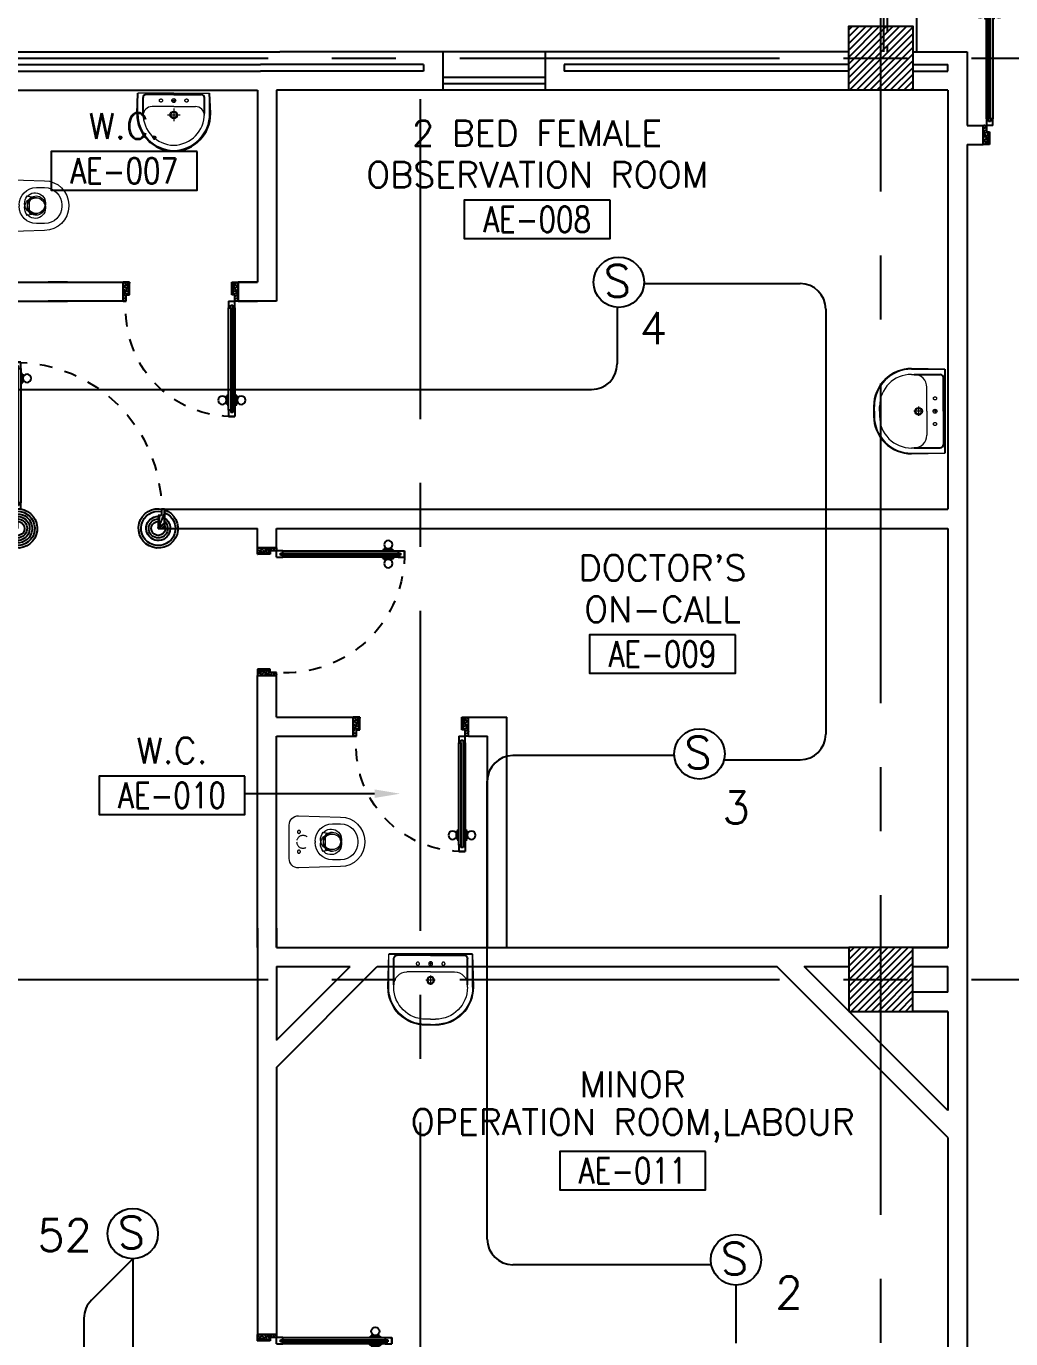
# Model space of a CAD drawing. Extents: x -0.4 to 91.7, y -13.9 to 77.4.
# Drawn here: x 60.96 to 68.66, y 53.86 to 64.12 of the extents above; entities that cross this region are included whole.
import ezdxf
from ezdxf.enums import TextEntityAlignment as Align

# ---------------------------------------------------------------- set-up
doc = ezdxf.new("R2010")
doc.units = 0
doc.header["$MEASUREMENT"] = 0
doc.header["$PDMODE"] = 3
doc.header["$PDSIZE"] = 0.1
for name, pattern in [('CENTERX2', [4, 2.5, -0.5, 0.5, -0.5]), ('DASHED', [0.75, 0.5, -0.25]), ('HIDDEN', [0.375, 0.25, -0.125]), ('HIDDEN2', [0.1875, 0.125, -0.0625])]:
    doc.linetypes.add(name, pattern=pattern)
doc.layers.get('0').update_dxf_attribs({"color": 11, "linetype": 'CONTINUOUS'})
doc.layers.get('DEFPOINTS').update_dxf_attribs({"color": 11, "linetype": 'CONTINUOUS'})
for name, color, linetype in [('AX-DIM', 11, 'CONTINUOUS'), ('AXES', 11, 'CENTERX2'), ('COL', 11, 'CONTINUOUS'), ('DOOR', 11, 'CONTINUOUS'), ('DOOR-DIM', 11, 'CONTINUOUS'), ('E-FIRE', 4, 'CONTINUOUS'), ('E-WIRE', 4, 'CONTINUOUS'), ('FIX', 11, 'CONTINUOUS'), ('HAT', 11, 'CONTINUOUS'), ('INSUL', 11, 'CONTINUOUS'), ('ME-FIX', 11, 'CONTINUOUS'), ('RM-BOX', 11, 'CONTINUOUS'), ('RM-IND', 11, 'CONTINUOUS'), ('RM-NAME', 11, 'CONTINUOUS'), ('RM-NO', 11, 'CONTINUOUS'), ('STR', 11, 'CONTINUOUS'), ('WALL', 11, 'CONTINUOUS'), ('WIN', 11, 'CONTINUOUS')]:
    doc.layers.add(name, color=color, linetype=linetype)
doc.styles.add('ROMANS', font='ROMANS.shx', dxfattribs={"width": 0.6})
doc.dimstyles.new('STANDARD in', dxfattribs={"dimtxt": 0.2, "dimasz": 0.1, "dimexe": 0.07, "dimexo": 0.05, "dimgap": 0.1, "dimtad": 1, "dimdec": 0, "dimlfac": 1000, "dimzin": 0, "dimdsep": 46, "dimtxsty": 'ROMANS', "dimblk": 'ARCHTICK', "dimcen": 0.05, "dimdle": 0.05, "dimclrd": 7, "dimclre": 7, "dimclrt": 2, "dimadec": 0, "dimazin": 0, "dimtfac": 1, "dimtdec": 0, "dimtmove": 2, "dimatfit": 3, "dimldrblk": 'ARCHTICK', "dimfxl": 0, "dimtolj": 1, "dimtzin": 0, "dimarcsym": 0})

# ---------------------------------------------------------------- blocks, each defined once
blk = doc.blocks.new('*X47')
at = {"color": 0}
for p, q in [((80579, 62336), (81044, 62801)), ((80579, 62389), (80991, 62801)), ((80579, 62442), (80938, 62801)), ((80579, 62495), (80885, 62801)), ((80579, 62548), (80832, 62801)), ((80579, 62601), (80779, 62801)), ((80579, 62654), (80726, 62801)), ((80579, 62707), (80673, 62801)), ((80579, 62760), (80620, 62801)), ((80597, 62301), (81079, 62783)), ((80650, 62301), (81079, 62730)), ((80703, 62301), (81079, 62677)), ((80756, 62301), (81079, 62624)), ((80810, 62301), (81079, 62571)), ((80863, 62301), (81079, 62518)), ((80916, 62301), (81079, 62465)), ((80969, 62301), (81079, 62412)), ((81022, 62301), (81079, 62359)), ((81075, 62301), (81079, 62306))]:
    blk.add_line(p, q, dxfattribs=at)
blk = doc.blocks.new('A$C010A25D0')
at = {"layer": 'DOOR', "color": 0, "linetype": 'ByBlock'}
for p, q in [((1000, 2056), (1000, 2031)), ((1000, 2056), (1150, 2056)), ((1150, 2006), (1150, 2056)), ((0, 2031), (0, 1981)), ((0, 1981), (0, 2031)), ((50, 2031), (0, 2031)), ((50, 1981), (0, 1981)), ((30, 2014), (30, 1998)), ((50, 2014), (30, 2014)), ((50, 1998), (30, 1998)), ((50, 2031), (50, 2014)), ((50, 1998), (50, 1981)), ((83, 2031), (83, 2038)), ((173, 2038), (83, 2038)), ((83, 1981), (83, 1974)), ((173, 1974), (83, 1974)), ((95, 2038), (95, 2047)), ((95, 2047), (160, 2047)), ((95, 2038), (160, 2038)), ((95, 1974), (95, 1965)), ((95, 1974), (160, 1974)), ((95, 1965), (160, 1965)), ((160, 2038), (160, 2047)), ((160, 1974), (160, 1965)), ((173, 2031), (173, 2038)), ((173, 1981), (173, 1974)), ((950, 2014), (950, 2031)), ((950, 2031), (1000, 2031)), ((970, 2014), (950, 2014)), ((950, 1981), (950, 1998)), ((950, 1998), (970, 1998)), ((1000, 1981), (950, 1981)), ((970, 1998), (970, 2014)), ((1000, 1981), (1000, 2031)), ((1000, 2031), (1050, 2031)), ((1050, 2031), (1050, 2006)), ((1050, 2006), (1150, 2006)), ((50, 131), (0, 131)), ((0, 131), (0, 81)), ((0, 81), (0, 131)), ((50, 114), (30, 114)), ((30, 98), (30, 114)), ((50, 114), (50, 131)), ((173, 138), (83, 138)), ((83, 131), (83, 138)), ((95, 147), (160, 147)), ((95, 138), (95, 147)), ((95, 138), (160, 138)), ((160, 138), (160, 147)), ((173, 131), (173, 138)), ((1000, 131), (950, 131)), ((950, 131), (950, 114)), ((950, 114), (970, 114)), ((970, 114), (970, 98)), ((1000, 131), (1000, 81)), ((1050, 81), (1050, 106)), ((1050, 106), (1150, 106)), ((1150, 106), (1150, 56)), ((50, 81), (0, 81)), ((50, 98), (30, 98)), ((50, 81), (50, 98)), ((83, 81), (83, 74)), ((173, 74), (83, 74)), ((95, 74), (160, 74)), ((95, 74), (95, 65)), ((95, 65), (160, 65)), ((160, 74), (160, 65)), ((173, 81), (173, 74)), ((970, 98), (950, 98)), ((950, 98), (950, 81)), ((950, 81), (1000, 81)), ((1000, 56), (1000, 81)), ((1000, 81), (1050, 81)), ((1000, 56), (1150, 56))]:
    blk.add_line(p, q, dxfattribs=at)
at = {"layer": 'DOOR', "color": 9, "linetype": 'ByBlock'}
for p, q in [((1150, 2006), (1037, 2056)), ((1150, 2006), (1110, 2056)), ((1150, 2006), (1050, 2019)), ((1150, 106), (1037, 56)), ((1150, 106), (1050, 93)), ((1150, 106), (1110, 56))]:
    blk.add_line(p, q, dxfattribs=at)
at = {"layer": 'DOOR', "linetype": 'ByBlock'}
for p, q in [((950, 2031), (50, 2031)), ((950, 2014), (50, 2014)), ((950, 1998), (50, 1998)), ((50, 1981), (950, 1981)), ((50, 131), (950, 131)), ((950, 114), (50, 114)), ((950, 98), (50, 98)), ((950, 81), (50, 81)), ((1150, 56), (1000, 56))]:
    blk.add_line(p, q, dxfattribs=at)
at = {"layer": 'DOOR', "color": 0, "linetype": 'ByBlock'}
for centre in [(128, 2079), (128, 1932), (128, 179), (128, 32)]:
    blk.add_circle(centre, 32.4, dxfattribs=at)
at = {"layer": 'DOOR', "color": 9, "linetype": 'ByBlock'}
for centre, radius, start, end in [((1150, 2006), 154, 161.1053, 166.2858), ((1150, 2006), 134, 158.1598, 169.28), ((1150, 2006), 114, 154.0838, 167.3774), ((1150, 2006), 94.4, 148.0182, 180), ((1150, 2006), 74.4, 137.7764, 180), ((1150, 2006), 54.4, 113.2074, 180), ((1150, 2006), 34.4, 90, 180), ((1150, 2006), 14.4, 90, 180), ((1150, 106), 94.4, 180, 211.9818), ((1150, 106), 74.4, 180, 222.2236), ((1150, 106), 54.4, 180, 246.7926), ((1150, 106), 34.4, 180, 270), ((1150, 106), 14.4, 180, 270), ((1150, 106), 154, 193.7142, 198.8947), ((1150, 106), 134, 190.72, 201.8402), ((1150, 106), 114, 192.6226, 205.9162)]:
    blk.add_arc(centre, radius, start, end, dxfattribs=at)
at = {"layer": 'DOOR', "linetype": 'HIDDEN', "ltscale": 0.5}
for centre, start, end in [((951, 2006), 178.494, 272.9568), ((951, 106), 87.0432, 181.506)]:
    blk.add_arc(centre, 951, start, end, dxfattribs=at)
at = {"layer": 'WALL'}
blk.add_line((1000, 56), (1150, 56), dxfattribs=at)
blk = doc.blocks.new('*X46')
at = {"color": 0}
for p, q in [((80579, 69548), (81032, 70001)), ((80579, 69601), (80979, 70001)), ((80579, 69654), (80926, 70001)), ((80579, 69707), (80873, 70001)), ((80579, 69760), (80820, 70001)), ((80579, 69814), (80767, 70001)), ((80579, 69867), (80714, 70001)), ((80579, 69920), (80661, 70001)), ((80579, 69973), (80608, 70001)), ((80585, 69501), (81079, 69995)), ((80638, 69501), (81079, 69942)), ((80691, 69501), (81079, 69889)), ((80744, 69501), (81079, 69836)), ((80797, 69501), (81079, 69783)), ((80850, 69501), (81079, 69730)), ((80903, 69501), (81079, 69677)), ((80956, 69501), (81079, 69624)), ((81009, 69501), (81079, 69571)), ((81062, 69501), (81079, 69518))]:
    blk.add_line(p, q, dxfattribs=at)
blk = doc.blocks.new('_ARCHTICK')
at = {"color": 0, "linetype": 'ByBlock', "const_width": 0.15}
blk.add_lwpolyline([(-0.5, -0.5), (0.5, 0.5)], dxfattribs=at)
blk = doc.blocks.new('*D139')
at = {"layer": 'AX-DIM', "color": 7, "lineweight": -2}
for p, q in [((10.951, 63.985), (10.951, 76.183)), ((86.267, 74.743), (86.267, 76.183)), ((10.901, 76.113), (86.317, 76.113))]:
    blk.add_line(p, q, dxfattribs=at)
at = {"layer": 'DEFPOINTS', "color": 0}
for p in [(86.267, 76.113), (86.267, 74.693), (10.951, 63.935)]:
    blk.add_point(p, dxfattribs=at)
at = {"layer": 'AX-DIM', "color": 7, "lineweight": -2, "xscale": 0.1, "yscale": 0.1, "zscale": 0.1, "rotation": 180}
blk.add_blockref('_ARCHTICK', (10.951, 76.113), dxfattribs=at)
at = {"layer": 'AX-DIM', "color": 7, "lineweight": -2, "xscale": 0.1, "yscale": 0.1, "zscale": 0.1}
blk.add_blockref('_ARCHTICK', (86.267, 76.113), dxfattribs=at)
at = {"layer": 'AX-DIM', "color": 2, "insert": (48.609, 76.313), "char_height": 0.2, "attachment_point": 5, "style": 'ROMANS'}
blk.add_mtext('\\A1;75316', dxfattribs=at)
blk = doc.blocks.new('RM1')
at = {"layer": 'RM-BOX'}
blk.add_lwpolyline([(570, -200), (-570, -200), (-570, -500), (570, -500)], close=True, dxfattribs=at)
at = {"layer": 'RM-NAME', "style": 'ROMANS'}
for tag, p in [('ROOMNAME1', (0, 324)), ('ROOMNAME2', (0, 0))]:
    blk.add_attdef(tag, text='', height=200, dxfattribs=at).set_placement(p, align=Align.MIDDLE)
at = {"layer": 'RM-NO', "style": 'ROMANS', "width": 0.8}
blk.add_attdef('ROOMNO', text='', height=200, dxfattribs=at).set_placement((0, -350), align=Align.MIDDLE)
blk = doc.blocks.new('A$C24ED45A6')
at = {"layer": 'DOOR', "color": 0, "linetype": 'ByBlock'}
for p, q in [((925, 1100), (925, 1150)), ((925, 1150), (975, 1150)), ((975, 1150), (925, 1150)), ((975, 1100), (975, 1150)), ((909, 1055), (909, 990)), ((918, 1055), (909, 1055)), ((918, 978), (918, 1068)), ((925, 1068), (918, 1068)), ((918, 1055), (918, 990)), ((942, 1100), (925, 1100)), ((942, 1100), (942, 1120)), ((958, 1120), (942, 1120)), ((958, 1100), (958, 1120)), ((975, 1100), (958, 1100)), ((975, 1068), (982, 1068)), ((982, 978), (982, 1068)), ((982, 1055), (982, 990)), ((982, 1055), (991, 1055)), ((991, 1055), (991, 990)), ((918, 990), (909, 990)), ((925, 978), (918, 978)), ((975, 978), (982, 978)), ((982, 990), (991, 990)), ((0, 0), (0, 150)), ((0, 150), (25, 150)), ((25, 150), (25, 100)), ((925, 150), (925, 200)), ((925, 200), (942, 200)), ((925, 150), (975, 150)), ((942, 200), (942, 180)), ((942, 180), (958, 180)), ((958, 180), (958, 200)), ((958, 200), (975, 200)), ((975, 200), (975, 150)), ((1000, 150), (975, 150)), ((975, 150), (975, 100)), ((1000, 150), (1000, 0)), ((50, 0), (0, 0)), ((25, 100), (50, 100)), ((50, 100), (50, 0)), ((975, 100), (950, 100)), ((950, 100), (950, 0)), ((950, 0), (1000, 0))]:
    blk.add_line(p, q, dxfattribs=at)
at = {"layer": 'DOOR', "linetype": 'ByBlock'}
for p, q in [((925, 1100), (925, 200)), ((942, 200), (942, 1100)), ((958, 200), (958, 1100)), ((975, 200), (975, 1100))]:
    blk.add_line(p, q, dxfattribs=at)
at = {"layer": 'DOOR', "color": 9, "linetype": 'ByBlock'}
for p, q in [((50, 0), (0, 114)), ((950, 0), (1000, 114)), ((50, 0), (0, 40)), ((50, 0), (37, 100)), ((950, 0), (963, 100)), ((950, 0), (1000, 40))]:
    blk.add_line(p, q, dxfattribs=at)
at = {"layer": 'DOOR', "color": 0, "linetype": 'ByBlock'}
for centre in [(876, 1023), (1024, 1023)]:
    blk.add_circle(centre, 32.4, dxfattribs=at)
at = {"layer": 'DOOR', "linetype": 'HIDDEN', "ltscale": 0.5}
blk.add_arc((950, 222), 928, 88.456, 184.4816, dxfattribs=at)
at = {"layer": 'DOOR', "color": 9, "linetype": 'ByBlock'}
for centre, radius, start, end in [((50, 0), 154, 103.7142, 108.8947), ((50, 0), 134, 100.72, 111.8402), ((50, 0), 114, 102.6226, 115.9162), ((950, 0), 134, 68.1598, 79.28), ((950, 0), 114, 64.0838, 77.3774), ((950, 0), 154, 71.1053, 76.2858), ((50, 0), 94.4, 90, 121.9818), ((50, 0), 74.4, 90, 132.2236), ((50, 0), 54.4, 90, 156.7926), ((50, 0), 34.4, 90, 180), ((50, 0), 14.4, 90, 180), ((950, 0), 94.4, 58.0182, 90), ((950, 0), 74.4, 47.7764, 90), ((950, 0), 54.4, 23.2074, 90), ((950, 0), 34.4, 0, 90), ((950, 0), 14.4, 0, 90)]:
    blk.add_arc(centre, radius, start, end, dxfattribs=at)
at = {"layer": 'WALL'}
blk.add_line((1000, 0), (1000, 150), dxfattribs=at)
blk = doc.blocks.new('A$C272A55A0')
at = {"layer": 'DOOR', "color": 0, "linetype": 'ByBlock'}
for p, q in [((0, 900), (0, 1050)), ((50, 1050), (0, 1050)), ((50, 950), (50, 1050)), ((1750, 950), (1750, 1050)), ((1750, 1050), (1800, 1050)), ((1800, 1050), (1800, 900)), ((25, 950), (50, 950)), ((25, 900), (25, 950)), ((1775, 950), (1750, 950)), ((1775, 900), (1775, 950)), ((0, 900), (25, 900)), ((75, 900), (25, 900)), ((25, 850), (25, 900)), ((42, 850), (25, 850)), ((58, 870), (42, 870)), ((42, 870), (42, 850)), ((58, 850), (58, 870)), ((75, 850), (58, 850)), ((75, 900), (75, 850)), ((1725, 900), (1775, 900)), ((1725, 900), (1725, 850)), ((1725, 850), (1742, 850)), ((1742, 870), (1758, 870)), ((1742, 850), (1742, 870)), ((1758, 870), (1758, 850)), ((1758, 850), (1775, 850)), ((1800, 900), (1775, 900)), ((1775, 850), (1775, 900)), ((1718, 160), (1709, 160)), ((1709, 95), (1709, 160)), ((1725, 173), (1718, 173)), ((1718, 173), (1718, 83)), ((1718, 95), (1718, 160)), ((1775, 173), (1782, 173)), ((1782, 173), (1782, 83)), ((1782, 160), (1791, 160)), ((1782, 95), (1782, 160)), ((1791, 95), (1791, 160)), ((25, 50), (42, 50)), ((25, 50), (25, 0)), ((25, 0), (75, 0)), ((75, 0), (25, 0)), ((42, 50), (42, 30)), ((42, 30), (58, 30)), ((58, 50), (75, 50)), ((58, 50), (58, 30)), ((75, 50), (75, 0)), ((1718, 95), (1709, 95)), ((1725, 83), (1718, 83)), ((1742, 50), (1725, 50)), ((1725, 50), (1725, 0)), ((1775, 0), (1725, 0)), ((1725, 0), (1775, 0)), ((1742, 50), (1742, 30)), ((1758, 30), (1742, 30)), ((1775, 50), (1758, 50)), ((1758, 50), (1758, 30)), ((1775, 83), (1782, 83)), ((1775, 50), (1775, 0)), ((1782, 95), (1791, 95))]:
    blk.add_line(p, q, dxfattribs=at)
at = {"layer": 'DOOR', "color": 9, "linetype": 'ByBlock'}
for p, q in [((50, 1050), (0, 1010)), ((50, 1050), (0, 937)), ((50, 1050), (37, 950)), ((1750, 1050), (1800, 1010)), ((1750, 1050), (1800, 937)), ((1750, 1050), (1763, 950))]:
    blk.add_line(p, q, dxfattribs=at)
at = {"layer": 'DOOR', "linetype": 'ByBlock'}
for p, q in [((25, 850), (25, 50)), ((42, 850), (42, 50)), ((58, 850), (58, 50)), ((75, 50), (75, 850)), ((1725, 50), (1725, 850)), ((1742, 850), (1742, 50)), ((1758, 850), (1758, 50)), ((1775, 850), (1775, 50))]:
    blk.add_line(p, q, dxfattribs=at)
at = {"layer": 'DOOR', "color": 0, "linetype": 'ByBlock'}
for centre in [(1676, 128), (1824, 128)]:
    blk.add_circle(centre, 32.4, dxfattribs=at)
at = {"layer": 'DOOR', "color": 9, "linetype": 'ByBlock'}
for centre, radius, start, end in [((50, 1050), 54.4, 203.2074, 270), ((50, 1050), 34.4, 180, 270), ((50, 1050), 14.4, 180, 270), ((1750, 1050), 14.4, 270, 0), ((1750, 1050), 34.4, 270, 0), ((1750, 1050), 54.4, 270, 336.7926), ((50, 1050), 74.4, 227.7764, 270), ((50, 1050), 94.4, 238.0182, 270), ((50, 1050), 114, 244.0838, 257.3774), ((50, 1050), 134, 248.1598, 259.28), ((1750, 1050), 74.4, 270, 312.2236), ((1750, 1050), 94.4, 270, 301.9818), ((1750, 1050), 114, 282.6226, 295.9162), ((1750, 1050), 134, 280.72, 291.8402), ((50, 1050), 154, 251.1053, 256.2858), ((1750, 1050), 154, 283.7142, 288.8947)]:
    blk.add_arc(centre, radius, start, end, dxfattribs=at)
at = {"layer": 'DOOR', "linetype": 'HIDDEN', "ltscale": 0.5}
for centre, start, end in [((50, 851), 268.3174, 3.2965), ((1750, 851), 176.7035, 271.6826)]:
    blk.add_arc(centre, 851, start, end, dxfattribs=at)
at = {"layer": 'WALL', "linetype": 'ByBlock'}
blk.add_line((1800, 900), (1800, 1050), dxfattribs=at)
blk = doc.blocks.new('LAV1')
at = {"layer": 'FIX', "linetype": 'ByBlock'}
blk.add_line((-328, -25), (328, -25), dxfattribs=at)
at = {"layer": 'FIX', "linetype": 'Continuous', "lineweight": 20}
for p, q in [((-328, -285), (-328, -25)), ((328, -285), (328, -25)), ((0, -165), (-187, -165)), ((0, -165), (187, -165)), ((-288, -285), (-288, -265)), ((287, -285), (287, -265)), ((0, -535), (-38, -535)), ((0, -575), (-38, -575)), ((0, -535), (38, -535)), ((0, -575), (38, -575))]:
    blk.add_line(p, q, dxfattribs=at)
at = {"layer": 'FIX', "linetype": 'ByBlock', "ltscale": 0.3}
for p, q in [((-288, -265), (-288, -60)), ((0, -35), (-262, -35)), ((0, -35), (262, -35)), ((287, -265), (287, -60))]:
    blk.add_line(p, q, dxfattribs=at)
at = {"layer": 'FIX', "lineweight": 20}
for p, q in [((-16, -101), (15, -101)), ((0, -85), (0, -116))]:
    blk.add_line(p, q, dxfattribs=at)
at = {"layer": 'FIX', "linetype": 'DASHED', "lineweight": 20, "ltscale": 0.04}
for p, q in [((0, -194), (0, -266)), ((-36, -230), (37, -230))]:
    blk.add_line(p, q, dxfattribs=at)
at = {"layer": 'FIX', "linetype": 'Continuous', "lineweight": 20}
blk.add_lwpolyline([(295, -25), (0, -25), (-328, -25), (-334, -285, 0.414214), (-38, -582), (0, -582), (38, -582, 0.414214), (334, -285), (328, -25), (0, -25)], format="xyb", dxfattribs=at)
at = {"layer": 'FIX', "linetype": 'HIDDEN', "lineweight": 20, "ltscale": 0.05}
for centre in [(-100, -101), (100, -101)]:
    blk.add_circle(centre, 12.4, dxfattribs=at)
at = {"layer": 'FIX', "lineweight": 20}
for centre, radius in [((0, -101), 15.5), ((0, -230), 29.5), ((0, -230), 22.5)]:
    blk.add_circle(centre, radius, dxfattribs=at)
at = {"layer": 'FIX', "linetype": 'ByBlock', "ltscale": 0.3}
for centre, start, end in [((-262, -60), 90, 180), ((262, -60), 0, 90)]:
    blk.add_arc(centre, 25, start, end, dxfattribs=at)
at = {"layer": 'FIX', "linetype": 'Continuous', "lineweight": 20}
for centre, radius, start, end in [((-187, -265), 100, 90, 180), ((187, -265), 100, 0, 90), ((-38, -285), 290, 180, 270), ((-38, -285), 250, 180, 270), ((38, -285), 290, 270, 0), ((38, -285), 250, 270, 0)]:
    blk.add_arc(centre, radius, start, end, dxfattribs=at)
blk = doc.blocks.new('WC1')
at = {"layer": 'FIX', "lineweight": 20}
for p, q in [((35, 204), (-293, 194)), ((-230, 141), (-293, 141)), ((108, 0), (108, 131)), ((-482, 5), (-482, -5)), ((-429, 5), (-429, -5)), ((-289, 24), (-295, 0)), ((-295, 0), (-289, -24)), ((-150, 76), (-245, 60)), ((-94, 5), (-94, -5)), ((108, -131), (108, 0)), ((-245, -60), (-150, -76)), ((-293, -141), (-230, -141)), ((-293, -194), (35, -204)), ((32, -204), (35, -204))]:
    blk.add_line(p, q, dxfattribs=at)
at = {"layer": 'FIX', "linetype": 'Continuous', "lineweight": 20}
blk.add_line((-175, -47), (-175, 45), dxfattribs=at)
at = {"layer": 'FIX', "linetype": 'HIDDEN2', "lineweight": 20, "ltscale": 0.3}
blk.add_circle((0, 0), 49.8, dxfattribs=at)
at = {"layer": 'FIX', "linetype": 'HIDDEN', "lineweight": 20, "ltscale": 0.05}
for centre in [(32, 78), (32, -77)]:
    blk.add_circle(centre, 11.6, dxfattribs=at)
at = {"layer": 'FIX', "lineweight": 20}
for centre, radius, start, end in [((-293, 5), 189, 90, 180), ((-293, 5), 136, 90, 180), ((-230, 5), 136, 360, 90), ((35, 131), 73, 360, 90), ((-228, -7), 68.2, 128.9242, 152.8468), ((-219, -18), 82, 108.496, 128.9242), ((-293, -5), 189, 180, 270), ((-293, -5), 136, 180, 270), ((-228, 7), 68.2, 207.1532, 231.0758), ((-219, 18), 82, 231.0758, 251.504), ((-230, -5), 136, 270, 0), ((35, -131), 73, 270, 0)]:
    blk.add_arc(centre, radius, start, end, dxfattribs=at)
at = {"layer": 'FIX', "linetype": 'Continuous', "lineweight": 20}
for centre, start, end in [((-198, 46), 357.6662, 91.6121), ((-197, -46), 268.3879, 2.3338)]:
    blk.add_arc(centre, 22.3, start, end, dxfattribs=at)
blk = doc.blocks.new('LAV-003')
at = {"layer": 'FIX', "linetype": 'ByBlock'}
blk.add_line((-328, -25), (328, -25), dxfattribs=at)
at = {"layer": 'FIX', "linetype": 'Continuous', "lineweight": 20}
for p, q in [((-328, -285), (-328, -25)), ((328, -285), (328, -25)), ((0, -165), (-187, -165)), ((0, -165), (187, -165)), ((-288, -285), (-288, -265)), ((287, -285), (287, -265)), ((0, -535), (-38, -535)), ((0, -575), (-38, -575)), ((0, -535), (38, -535)), ((0, -575), (38, -575))]:
    blk.add_line(p, q, dxfattribs=at)
at = {"layer": 'FIX', "linetype": 'ByBlock', "ltscale": 0.3}
for p, q in [((-288, -265), (-288, -60)), ((0, -35), (-262, -35)), ((0, -35), (262, -35)), ((287, -265), (287, -60))]:
    blk.add_line(p, q, dxfattribs=at)
at = {"layer": 'FIX', "lineweight": 20}
for p, q in [((-16, -101), (15, -101)), ((0, -85), (0, -116))]:
    blk.add_line(p, q, dxfattribs=at)
at = {"layer": 'FIX', "linetype": 'DASHED', "lineweight": 20, "ltscale": 0.04}
for p, q in [((0, -194), (0, -266)), ((-36, -230), (37, -230))]:
    blk.add_line(p, q, dxfattribs=at)
at = {"layer": 'FIX', "linetype": 'Continuous', "lineweight": 20}
blk.add_lwpolyline([(295, -25), (0, -25), (-328, -25), (-334, -285, 0.414214), (-38, -582), (0, -582), (38, -582, 0.414214), (334, -285), (328, -25), (0, -25)], format="xyb", dxfattribs=at)
at = {"layer": 'FIX', "linetype": 'HIDDEN', "lineweight": 20, "ltscale": 0.05}
for centre in [(-100, -101), (100, -101)]:
    blk.add_circle(centre, 12.4, dxfattribs=at)
at = {"layer": 'FIX', "lineweight": 20}
for centre, radius in [((0, -101), 15.5), ((0, -230), 29.5), ((0, -230), 22.5)]:
    blk.add_circle(centre, radius, dxfattribs=at)
at = {"layer": 'FIX', "linetype": 'ByBlock', "ltscale": 0.3}
for centre, start, end in [((-262, -60), 90, 180), ((262, -60), 0, 90)]:
    blk.add_arc(centre, 25, start, end, dxfattribs=at)
at = {"layer": 'FIX', "linetype": 'Continuous', "lineweight": 20}
for centre, radius, start, end in [((-187, -265), 100, 90, 180), ((187, -265), 100, 0, 90), ((-38, -285), 290, 180, 270), ((-38, -285), 250, 180, 270), ((38, -285), 290, 270, 0), ((38, -285), 250, 270, 0)]:
    blk.add_arc(centre, radius, start, end, dxfattribs=at)
blk = doc.blocks.new('DOOR100')
at = {"layer": 'DOOR', "color": 7, "linetype": 'ByBlock'}
for p, q in [((-75, 1250), (-75, 1300)), ((-75, 1300), (-25, 1300)), ((-25, 1300), (-75, 1300)), ((-58, 1250), (-75, 1250)), ((-58, 1250), (-58, 1270)), ((-42, 1270), (-58, 1270)), ((-42, 1250), (-42, 1270)), ((-25, 1250), (-42, 1250)), ((-25, 1250), (-25, 1300)), ((-91, 1205), (-91, 1140)), ((-82, 1205), (-91, 1205)), ((-82, 1140), (-91, 1140)), ((-82, 1128), (-82, 1218)), ((-75, 1218), (-82, 1218)), ((-82, 1205), (-82, 1140)), ((-25, 1218), (-18, 1218)), ((-18, 1128), (-18, 1218)), ((-18, 1205), (-18, 1140)), ((-18, 1205), (-9, 1205)), ((-18, 1140), (-9, 1140)), ((-9, 1205), (-9, 1140)), ((-75, 1128), (-82, 1128)), ((-25, 1128), (-18, 1128)), ((-1200, 0), (-1200, 150)), ((-1200, 150), (-1175, 150)), ((-1200, 150), (-1200, 0)), ((-1150, 0), (-1200, 114)), ((-1175, 150), (-1175, 100)), ((-75, 200), (-58, 200)), ((-75, 150), (-75, 200)), ((-75, 150), (-25, 150)), ((-58, 200), (-58, 180)), ((-58, 180), (-42, 180)), ((-50, 0), (0, 114)), ((-42, 200), (-25, 200)), ((-42, 180), (-42, 200)), ((-25, 200), (-25, 150)), ((0, 150), (-25, 150)), ((-25, 150), (-25, 100)), ((0, 0), (0, 150)), ((0, 150), (0, 0)), ((-1150, 0), (-1200, 40)), ((-1150, 0), (-1200, 0)), ((-1175, 100), (-1150, 100)), ((-1150, 0), (-1163, 100)), ((-1150, 100), (-1150, 0)), ((-50, 100), (-50, 0)), ((-50, 0), (-37, 100)), ((-25, 100), (-50, 100)), ((-50, 0), (0, 40)), ((-50, 0), (0, 0))]:
    blk.add_line(p, q, dxfattribs=at)
at = {"layer": 'DOOR', "linetype": 'ByBlock'}
for p, q in [((-75, 1250), (-75, 200)), ((-58, 200), (-58, 1250)), ((-42, 200), (-42, 1250)), ((-25, 200), (-25, 1250))]:
    blk.add_line(p, q, dxfattribs=at)
at = {"layer": 'DOOR', "color": 7, "linetype": 'ByBlock'}
for centre in [(-124, 1173), (24, 1173)]:
    blk.add_circle(centre, 32.4, dxfattribs=at)
at = {"layer": 'DOOR', "linetype": 'HIDDEN', "ltscale": 0.5}
blk.add_arc((-25, 150), 1150, 90, 180, dxfattribs=at)
at = {"layer": 'DOOR', "color": 7, "linetype": 'ByBlock'}
for centre, radius, start, end in [((-1150, 0), 154, 103.7142, 108.8947), ((-1150, 0), 134, 100.72, 111.8402), ((-50, 0), 134, 68.1598, 79.28), ((-50, 0), 114, 64.0838, 77.3774), ((-50, 0), 154, 71.1053, 76.2858), ((-1150, 0), 94.4, 90, 121.9818), ((-1150, 0), 74.4, 90, 132.2236), ((-1150, 0), 54.4, 90, 156.7926), ((-1150, 0), 34.4, 90, 180), ((-1150, 0), 14.4, 90, 180), ((-50, 0), 94.4, 58.0182, 90), ((-50, 0), 74.4, 47.7764, 90), ((-50, 0), 54.4, 23.2074, 90), ((-50, 0), 34.4, 0, 90), ((-50, 0), 14.4, 0, 90)]:
    blk.add_arc(centre, radius, start, end, dxfattribs=at)
blk = doc.blocks.new('DOOR90')
at = {"layer": 'DOOR', "color": 7, "linetype": 'ByBlock'}
for p, q in [((-150, 0), (0, 0)), ((-150, 0), (-150, -25)), ((0, -50), (-114, 0)), ((0, -50), (-40, 0)), ((0, -50), (0, 0)), ((-1000, -25), (-1050, -25)), ((-1050, -75), (-1050, -25)), ((-1050, -25), (-1050, -75)), ((-1000, -75), (-1050, -75)), ((-1000, -42), (-1020, -42)), ((-1020, -42), (-1020, -58)), ((-1000, -58), (-1020, -58)), ((-1000, -25), (-1000, -42)), ((-1000, -58), (-1000, -75)), ((-878, -18), (-968, -18)), ((-968, -25), (-968, -18)), ((-968, -75), (-968, -82)), ((-878, -82), (-968, -82)), ((-955, -9), (-890, -9)), ((-955, -18), (-955, -9)), ((-955, -18), (-890, -18)), ((-955, -82), (-890, -82)), ((-955, -82), (-955, -91)), ((-955, -91), (-890, -91)), ((-890, -18), (-890, -9)), ((-890, -82), (-890, -91)), ((-878, -25), (-878, -18)), ((-878, -75), (-878, -82)), ((-200, -25), (-150, -25)), ((-200, -42), (-200, -25)), ((-180, -42), (-200, -42)), ((-200, -58), (-180, -58)), ((-200, -75), (-200, -58)), ((-150, -75), (-200, -75)), ((-180, -58), (-180, -42)), ((-150, -25), (-100, -25)), ((-150, -75), (-150, -25)), ((-100, -25), (-100, -50)), ((0, -50), (-100, -37)), ((-100, -50), (0, -50)), ((-150, -875), (-100, -875)), ((-150, -900), (-150, -875)), ((-150, -900), (0, -900)), ((0, -900), (-150, -900)), ((0, -850), (-114, -900)), ((-100, -875), (-100, -850)), ((0, -850), (-100, -863)), ((-100, -850), (0, -850)), ((0, -850), (-40, -900)), ((0, -850), (0, -900))]:
    blk.add_line(p, q, dxfattribs=at)
at = {"layer": 'DOOR', "linetype": 'ByBlock'}
for p, q in [((-200, -25), (-1000, -25)), ((-200, -42), (-1000, -42)), ((-200, -58), (-1000, -58)), ((-1000, -75), (-200, -75))]:
    blk.add_line(p, q, dxfattribs=at)
at = {"layer": 'DOOR', "color": 7, "linetype": 'ByBlock'}
for centre in [(-923, 24), (-923, -124)]:
    blk.add_circle(centre, 32.4, dxfattribs=at)
for centre, radius, start, end in [((0, -50), 154, 161.1053, 166.2858), ((0, -50), 94.4, 148.0182, 180), ((0, -50), 134, 158.1598, 169.28), ((0, -50), 114, 154.0838, 167.3774), ((0, -50), 74.4, 137.7764, 180), ((0, -50), 54.4, 113.2074, 180), ((0, -50), 34.4, 90, 180), ((0, -50), 14.4, 90, 180), ((0, -850), 154, 193.7142, 198.8947), ((0, -850), 134, 190.72, 201.8402), ((0, -850), 94.4, 180, 211.9818), ((0, -850), 74.4, 180, 222.2236), ((0, -850), 54.4, 180, 246.7926), ((0, -850), 34.4, 180, 270), ((0, -850), 14.4, 180, 270)]:
    blk.add_arc(centre, radius, start, end, dxfattribs=at)
at = {"layer": 'DOOR', "linetype": 'HIDDEN', "ltscale": 0.5}
blk.add_arc((-222, -50), 828, 178.2701, 275.003, dxfattribs=at)
blk = doc.blocks.new('S')
at = {"layer": 'E-FIRE'}
blk.add_circle((0, 0), 197, dxfattribs=at)
at = {"layer": 'E-FIRE', "color": 3, "style": 'ROMANS'}
blk.add_text('S', height=250, dxfattribs=at).set_placement((-119, -115))

msp = doc.modelspace()

# ---------------------------------------------------------------- linework, layer by layer
at = {"layer": 'AXES'}
for p, q in [((67.6414, -13.1715), (67.6414, 76.6632)), ((0.35, 63.87), (69.4414, 63.87)), ((64.0414, 5.05), (64.0414, 63.62)), ((0.35, 56.67), (69.4414, 56.67))]:
    msp.add_line(p, q, dxfattribs=at)
at = {"layer": 'COL'}
for p, q in [((67.3914, 56.92), (67.3914, 56.42)), ((67.8914, 56.92), (67.3914, 56.92)), ((67.8914, 56.42), (67.8914, 56.92)), ((67.3914, 56.42), (67.8914, 56.42))]:
    msp.add_line(p, q, dxfattribs=at)
msp.add_lwpolyline([(67.3914, 63.62), (67.3914, 64.12), (67.8914, 64.12), (67.8914, 63.62)], close=True, dxfattribs=at)
at = {"layer": 'E-WIRE', "color": 4}
for p, q in [((65.7896, 62.1084), (67.0102, 62.1084)), ((65.5799, 61.9226), (65.5799, 61.4806)), ((67.2102, 61.9084), (67.2102, 58.586)), ((58.8196, 61.2806), (65.3799, 61.2806)), ((66.0269, 58.4188), (64.7645, 58.4188)), ((66.415, 58.386), (67.0102, 58.386)), ((64.5645, 54.6399), (64.5645, 58.2188)), ((66.3154, 54.4399), (64.7645, 54.4399))]:
    msp.add_line(p, q, dxfattribs=at)
at = {"layer": 'E-WIRE'}
for p, q in [((61.7925, 54.4856), (61.4693, 54.1629)), ((61.7925, 54.4856), (61.7925, 51.9378)), ((61.4106, 54.0213), (61.4106, 53.3421))]:
    msp.add_line(p, q, dxfattribs=at)
at = {"layer": 'E-WIRE', "color": 4}
for centre, start, end in [((67.0102, 61.9084), 0, 90), ((65.3799, 61.4806), 270, 0), ((67.0102, 58.586), 270, 0), ((64.7645, 58.2188), 90.00036, 180), ((64.7645, 54.6399), 180, 270)]:
    msp.add_arc(centre, 0.2, start, end, dxfattribs=at)
at = {"layer": 'E-WIRE'}
msp.add_arc((61.6106, 54.0213), 0.2, 134.95577, 180, dxfattribs=at)
at = {"layer": 'FIX', "color": 32, "linetype": 'ByBlock', "ltscale": 0.3}
for p, q in [((61.8257, 63.437), (61.8327, 63.597)), ((61.8727, 63.437), (61.8727, 63.562)), ((62.1127, 63.587), (61.8977, 63.587)), ((62.1127, 63.587), (62.3277, 63.587)), ((62.3527, 63.437), (62.3527, 63.562)), ((62.3997, 63.437), (62.3927, 63.597))]:
    msp.add_line(p, q, dxfattribs=at)
at = {"layer": 'FIX', "linetype": 'Continuous', "lineweight": 20}
for p, q in [((61.8327, 63.437), (61.8327, 63.597)), ((62.1127, 63.597), (61.8327, 63.597)), ((62.1127, 63.597), (61.8654, 63.597)), ((62.1127, 63.597), (62.3927, 63.597)), ((62.1127, 63.597), (62.36, 63.597)), ((62.3927, 63.437), (62.3927, 63.597)), ((62.1127, 63.492), (61.9427, 63.492)), ((62.1127, 63.492), (62.2827, 63.492))]:
    msp.add_line(p, q, dxfattribs=at)
at = {"layer": 'FIX', "color": 32, "lineweight": 20}
for p, q in [((62.0971, 63.5395), (62.1282, 63.5395)), ((62.1127, 63.555), (62.1127, 63.524))]:
    msp.add_line(p, q, dxfattribs=at)
at = {"layer": 'FIX', "color": 32, "linetype": 'DASHED', "lineweight": 20, "ltscale": 0.05}
for p, q in [((62.0631, 63.427), (62.1631, 63.427)), ((62.1131, 63.477), (62.1131, 63.377)), ((62.1131, 63.477), (62.1131, 63.377))]:
    msp.add_line(p, q, dxfattribs=at)
at = {"layer": 'FIX', "color": 32, "linetype": 'HIDDEN', "lineweight": 20, "ltscale": 0.05}
for centre in [(62.0127, 63.5395), (62.2127, 63.5395)]:
    msp.add_circle(centre, 0.0124, dxfattribs=at)
at = {"layer": 'FIX', "lineweight": 20}
for centre, radius in [((62.1127, 63.5395), 0.0155), ((62.1131, 63.427), 0.0295), ((62.1131, 63.427), 0.0225)]:
    msp.add_circle(centre, radius, dxfattribs=at)
at = {"layer": 'FIX', "color": 32, "linetype": 'ByBlock', "ltscale": 0.3}
for centre, radius, start, end in [((61.8977, 63.562), 0.025, 90, 180), ((62.3277, 63.562), 0.025, 0, 90), ((62.1178, 63.435), 0.2921, 179.60965, 269.00362), ((62.1076, 63.435), 0.2921, 270.99638, 0.39035)]:
    msp.add_arc(centre, radius, start, end, dxfattribs=at)
at = {"layer": 'FIX', "linetype": 'Continuous', "lineweight": 20}
for centre, radius, start, end in [((62.1178, 63.435), 0.2851, 179.60002, 268.97983), ((61.9427, 63.422), 0.07, 90, 180), ((62.1177, 63.435), 0.2451, 179.53434, 268.81866), ((62.1076, 63.435), 0.2851, 271.02017, 0.39998), ((62.1076, 63.435), 0.2451, 271.18134, 0.46566), ((62.2827, 63.422), 0.07, 0, 90)]:
    msp.add_arc(centre, radius, start, end, dxfattribs=at)
at = {"layer": 'INSUL'}
for p, q in [((60.6914, 63.82), (62.7914, 63.82)), ((64.0664, 63.82), (62.7914, 63.82)), ((64.0664, 63.82), (64.0664, 63.77)), ((67.3914, 63.82), (65.1664, 63.82)), ((65.1664, 63.82), (65.1664, 63.77)), ((67.8914, 63.82), (68.1664, 63.82)), ((67.8914, 63.82), (68.1664, 63.82)), ((67.8914, 63.82), (68.1664, 63.82)), ((68.1664, 63.77), (68.1664, 63.82)), ((68.1664, 63.77), (68.1664, 63.82)), ((68.1664, 63.77), (68.1664, 63.82)), ((68.1664, 63.77), (68.1664, 63.82)), ((60.6914, 63.77), (62.7914, 63.77)), ((64.0664, 63.77), (62.7914, 63.77)), ((67.3914, 63.77), (65.1664, 63.77)), ((67.8914, 63.77), (68.1664, 63.77)), ((67.8914, 63.77), (68.1664, 63.77)), ((67.8914, 63.77), (68.1664, 63.77))]:
    msp.add_line(p, q, dxfattribs=at)
at = {"layer": 'ME-FIX', "color": 4}
msp.add_line((66.5088, 54.281), (66.5088, 53.827), dxfattribs=at)
at = {"layer": 'RM-IND'}
msp.add_line((63.6835, 58.1213), (62.6686, 58.1213), dxfattribs=at)
msp.add_solid([(63.6835, 58.088), (63.6835, 58.1547), (63.8835, 58.1213)], dxfattribs=at)
at = {"layer": 'STR'}
for p, q in [((67.6614, 67.14), (67.6614, 63.92)), ((67.9214, 67.14), (67.9214, 63.92))]:
    msp.add_line(p, q, dxfattribs=at)
at = {"layer": 'STR', "linetype": 'HIDDEN2'}
msp.add_line((67.6914, 67.12), (67.6914, 63.92), dxfattribs=at)
at = {"layer": 'WALL'}
for p, q in [((60.6914, 63.92), (62.9414, 63.92)), ((64.2164, 63.92), (62.9414, 63.92)), ((64.2164, 63.92), (64.2164, 63.62)), ((64.2164, 63.92), (64.2164, 63.62)), ((67.3914, 63.92), (65.0164, 63.92)), ((65.0164, 63.92), (65.0164, 63.62)), ((65.0164, 63.92), (65.0164, 63.62)), ((67.8914, 63.92), (68.3164, 63.92)), ((67.8914, 63.92), (68.3164, 63.92)), ((67.8914, 63.92), (68.3164, 63.92)), ((68.3164, 63.92), (68.3164, 63.345)), ((68.3164, 63.92), (68.3164, 63.345)), ((60.6914, 63.62), (62.7664, 63.62)), ((62.7664, 63.62), (62.7664, 62.12)), ((64.2164, 63.62), (62.9164, 63.62)), ((62.9164, 63.62), (62.9164, 61.97)), ((67.3914, 63.62), (65.0164, 63.62)), ((68.1664, 63.62), (67.8914, 63.62)), ((68.1664, 63.62), (67.8914, 63.62)), ((68.1664, 63.62), (67.8914, 63.62)), ((68.1664, 63.62), (68.1664, 60.345)), ((68.1664, 63.62), (68.1664, 60.345)), ((68.1664, 63.62), (68.1664, 60.345)), ((68.3164, 63.345), (68.4414, 63.345)), ((68.3164, 63.345), (68.4414, 63.345)), ((68.3164, 63.345), (68.4414, 63.345)), ((68.4414, 63.345), (68.4414, 63.195)), ((68.4414, 63.345), (68.4414, 63.195)), ((68.4414, 63.345), (68.4414, 63.195)), ((68.4414, 63.345), (68.4414, 63.195)), ((68.3164, 63.195), (68.3164, 47.145)), ((68.3164, 63.195), (68.3164, 47.145)), ((68.3164, 63.195), (68.4414, 63.195)), ((68.3164, 63.195), (68.4414, 63.195)), ((68.3164, 63.195), (68.3164, 47.145)), ((68.3164, 63.195), (68.4414, 63.195)), ((68.3164, 62.8391), (68.3164, 47.145)), ((60.6914, 62.12), (61.7164, 62.12)), ((61.2809, 62.12), (61.1309, 62.12)), ((61.7164, 62.12), (61.7164, 61.97)), ((61.7164, 61.9685), (61.7164, 62.12)), ((62.7664, 62.12), (62.6164, 62.12)), ((62.6164, 62.12), (62.7664, 62.12)), ((62.6164, 62.12), (62.6164, 61.97)), ((62.6164, 62.12), (62.6164, 61.97)), ((60.6914, 61.97), (61.2809, 61.97)), ((61.7164, 61.97), (61.1309, 61.97)), ((62.9164, 61.97), (62.6164, 61.97)), ((62.6164, 61.97), (62.7664, 61.97)), ((62.0414, 60.345), (68.1664, 60.345)), ((62.0414, 60.345), (62.0414, 60.195)), ((67.0414, 60.345), (68.1664, 60.345)), ((62.0414, 60.195), (62.7664, 60.195)), ((62.7664, 60.0441), (62.7664, 60.195)), ((62.9164, 60.195), (68.1664, 60.195)), ((62.9164, 60.0441), (62.9164, 60.195)), ((68.1664, 60.195), (68.1664, 56.92)), ((68.1664, 60.195), (68.1664, 56.92)), ((68.1664, 60.195), (68.1664, 56.92)), ((68.1664, 60.195), (68.1664, 56.92)), ((62.9164, 60.0441), (62.7664, 60.0441)), ((62.7664, 56.92), (62.7664, 59.0441)), ((62.9164, 59.0441), (62.7664, 59.0441)), ((62.9164, 58.72), (62.9164, 59.0441)), ((62.9164, 58.72), (63.5164, 58.72)), ((63.5164, 58.57), (63.5164, 58.72)), ((64.4164, 58.72), (64.7164, 58.72)), ((64.4164, 58.57), (64.4164, 58.72)), ((64.7164, 56.92), (64.7164, 58.72)), ((64.7164, 58.42), (64.7164, 58.72)), ((62.9164, 56.92), (62.9164, 58.57)), ((62.9164, 58.57), (63.5164, 58.57)), ((64.4164, 58.57), (64.5664, 58.57)), ((64.5664, 56.92), (64.5664, 58.57)), ((64.5664, 58.42), (64.5664, 58.57)), ((62.7664, 57.0709), (62.7664, 53.895)), ((62.9164, 57.0709), (62.9164, 56.92)), ((62.9164, 56.92), (67.3914, 56.92)), ((67.8914, 56.92), (68.1664, 56.92)), ((68.1664, 56.92), (67.8914, 56.92)), ((67.8914, 56.92), (68.1664, 56.92)), ((68.1664, 56.92), (67.8914, 56.92)), ((62.9164, 55.9821), (63.7043, 56.77)), ((62.9164, 56.77), (63.4922, 56.77)), ((62.9164, 56.77), (62.9164, 56.1943)), ((62.9164, 56.1943), (63.4922, 56.77)), ((63.7043, 56.77), (66.8293, 56.77)), ((68.1664, 55.4329), (66.8293, 56.77)), ((68.1664, 55.645), (67.0414, 56.77)), ((67.0414, 56.77), (67.3914, 56.77)), ((67.8914, 56.77), (68.1664, 56.77)), ((68.1664, 56.57), (68.1664, 56.77)), ((68.1664, 56.57), (67.8914, 56.57)), ((67.8914, 56.42), (68.1664, 56.42)), ((68.1664, 56.42), (67.8914, 56.42)), ((67.8914, 56.42), (68.1664, 56.42)), ((68.1664, 56.42), (67.8914, 56.42)), ((68.1664, 56.42), (68.1664, 55.645)), ((62.9164, 55.9821), (62.9164, 53.895)), ((68.1664, 55.4329), (68.1664, 52.7329)), ((62.9164, 53.895), (62.7664, 53.895))]:
    msp.add_line(p, q, dxfattribs=at)
at = {"layer": 'WIN'}
for p, q in [((65.0164, 63.92), (64.2164, 63.92)), ((65.0164, 63.72), (64.2164, 63.72)), ((65.0164, 63.72), (64.2164, 63.72)), ((65.0164, 63.67), (64.2164, 63.67)), ((65.0164, 63.62), (64.2164, 63.62))]:
    msp.add_line(p, q, dxfattribs=at)

# ---------------------------------------------------------------- block references
at = {"layer": 'DOOR', "color": 0, "yscale": 0.0009999999892897904, "zscale": 0.001}
for name, p, xscale, rotation in [('A$C010A25D0', (68.3855, 64.3453), 0.0009999999892897904, 270), ('A$C24ED45A6', (62.7664, 59.0441), -0.0009999999892897904, 270), ('A$C272A55A0', (63.8168, 52.095), 0.0009999999892897904, 90)]:
    msp.add_blockref(name, p, dxfattribs=dict(at, xscale=xscale, rotation=rotation))
at = {"layer": 'DOOR', "xscale": -0.001000000047497451, "yscale": 0.0009999999892897904, "zscale": 0.001}
msp.add_blockref('DOOR100', (60.8414, 60.195), dxfattribs=at)
at = {"layer": 'DOOR-DIM', "xscale": -0.0009999999892897904, "yscale": 0.0009999999892897904, "zscale": 0.001, "rotation": 270}
for p in [(62.6164, 62.12), (64.4164, 58.72)]:
    msp.add_blockref('DOOR90', p, dxfattribs=at)
at = {"layer": 'E-FIRE', "color": 4, "xscale": 0.0009999999892897904, "yscale": 0.0009999999892897904, "zscale": 0.001}
for p in [(65.5929, 62.1193), (66.2235, 58.4326), (61.7925, 54.6827), (66.5088, 54.478)]:
    msp.add_blockref('S', p, dxfattribs=at)
at = {"layer": 'HAT', "xscale": 0.001000000047497451, "yscale": 0.0009999999892897904, "zscale": 0.001}
for name in ['*X46', '*X47']:
    msp.add_blockref(name, (-13.1878, -5.881), dxfattribs=at)
for p, values in [((61.7247, 63.3398), {'ROOMNO': 'AE-007', 'ROOMNAME2': 'W.C.'}), ((64.9539, 62.9601), {'ROOMNO': 'AE-008', 'ROOMNAME2': 'OBSERVATION ROOM', 'ROOMNAME1': '2 BED FEMALE'}), ((65.934, 59.5629), {'ROOMNO': 'AE-009', 'ROOMNAME2': 'ON-CALL', 'ROOMNAME1': "DOCTOR'S"}), ((62.0988, 58.4584), {'ROOMNO': 'AE-010', 'ROOMNAME2': 'W.C.'}), ((65.7011, 55.5255), {'ROOMNO': 'AE-011', 'ROOMNAME2': 'OPERATION ROOM,LABOUR', 'ROOMNAME1': 'MINOR'})]:
    msp.add_blockref('RM1', p, dxfattribs=at).add_auto_attribs(values)
at = {"layer": 'WALL', "xscale": -0.001000000047497451, "yscale": 0.0009999999892897904, "zscale": 0.001}
for name, p in [('WC1', (60.8092, 62.718)), ('WC1', (63.1235, 57.745)), ('LAV1', (64.1214, 56.893))]:
    msp.add_blockref(name, p, dxfattribs=at)
at = {"layer": 'WALL', "xscale": 0.0009999999892897904, "yscale": 0.0009999999892897904, "zscale": 0.001, "rotation": 270}
msp.add_blockref('LAV-003', (68.1664, 61.1111), dxfattribs=at)

# ---------------------------------------------------------------- texts
at = {"layer": 'E-FIRE', "color": 4, "style": 'ROMANS'}
for s, p in [('4', (65.756, 61.6339)), ('3', (66.4035, 57.8881)), ('52', (61.045, 54.5457)), ('2', (66.8158, 54.0973))]:
    msp.add_text(s, height=0.25, dxfattribs=at).set_placement(p)

# ---------------------------------------------------------------- dimensions: what is measured, and where the dimension line sits
at = {"layer": 'AX-DIM'}
dim = msp.add_linear_dim(base=(86.2675, 76.113), p1=(10.9514, 63.9346), p2=(86.2675, 74.6929), dimstyle='STANDARD in', dxfattribs=at)
dim.commit()
dim.dimension.update_dxf_attribs({"geometry": '*D139', "text_midpoint": (48.6094, 76.313)})

doc.saveas('drawing.dxf')
